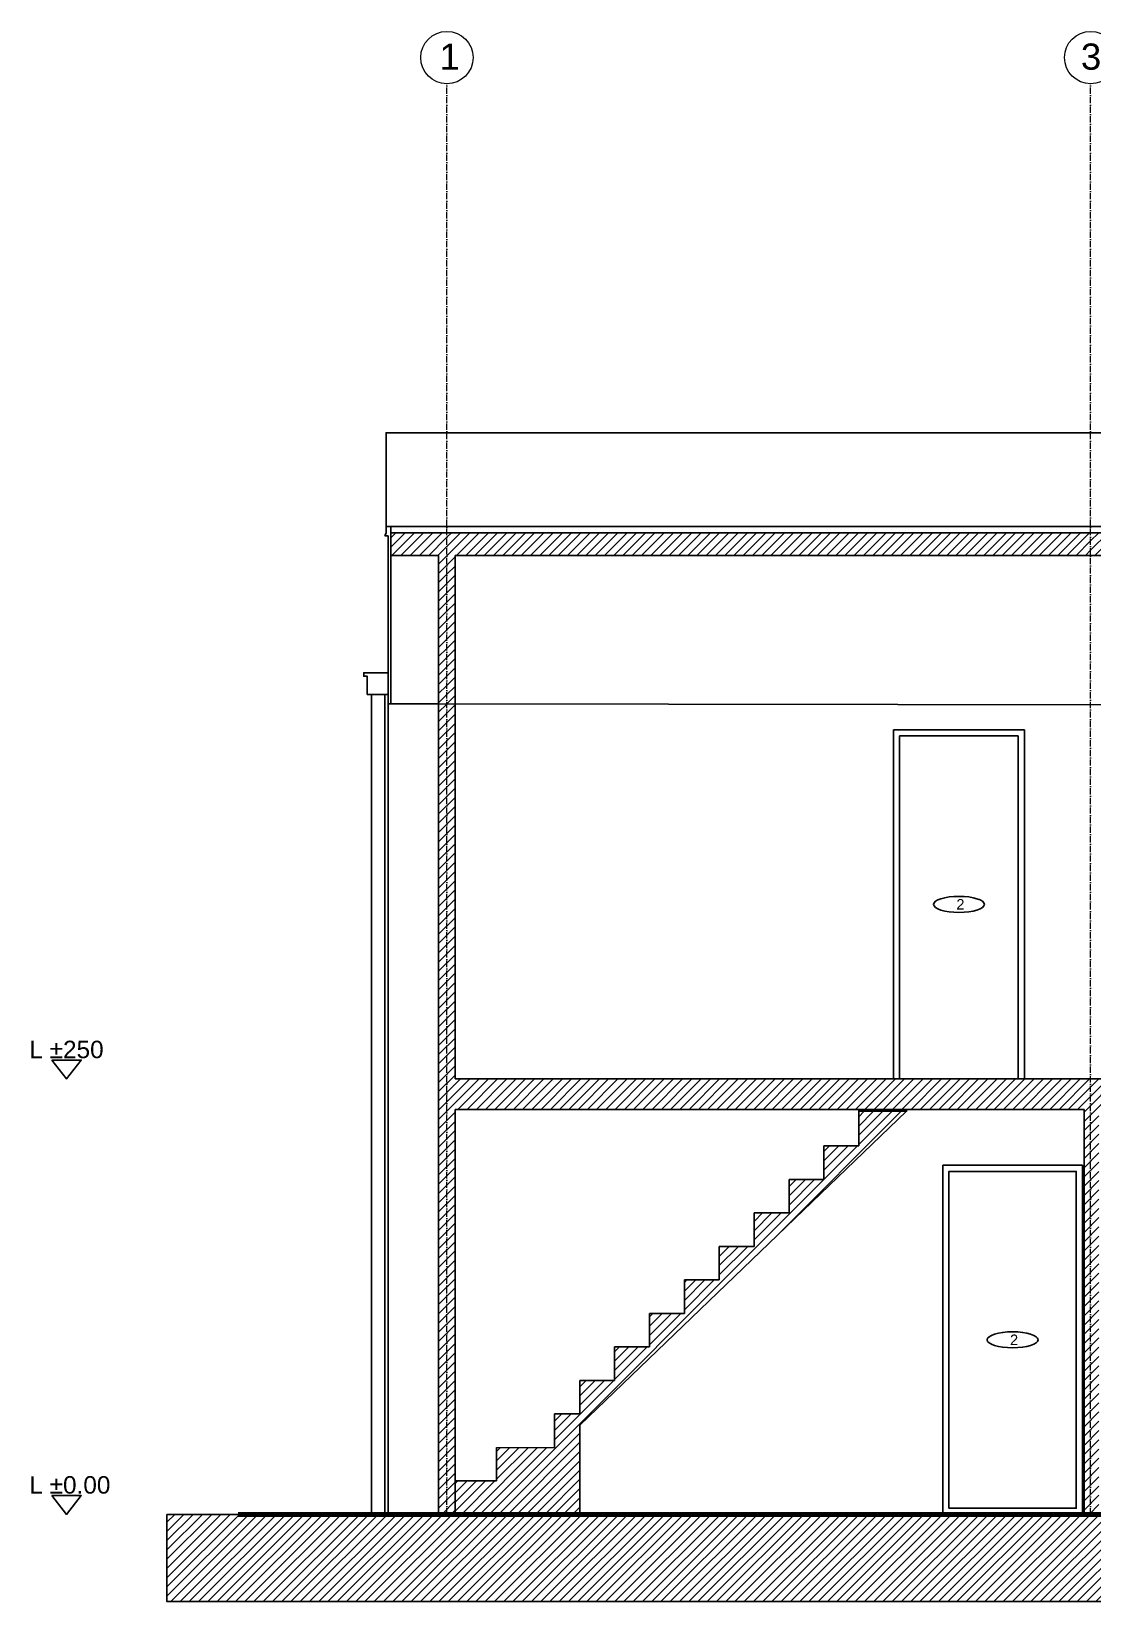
# Model space of a CAD drawing. Header units: millimetres. Extents: x 2499 to 8838, y 1331 to 6209.
# Drawn here: x 3819 to 4427, y 3311 to 4211 of the extents above; entities that cross this region are included whole.
import ezdxf

# ---------------------------------------------------------------- set-up
doc = ezdxf.new("R2010")
doc.units = ezdxf.units.MM
doc.header["$MEASUREMENT"] = 0
doc.linetypes.add('ACAD_ISO10W100', pattern=[18, 12, -3, 0, -3])
doc.layers.add('ARREDI', color=8, linetype='Continuous', lineweight=18)
doc.layers.add('CAMPITURE', color=7, linetype='Continuous', lineweight=25)
for name, color, linetype in [('INFISSI', 4, 'Continuous'), ('NUMERAZIONE', 30, 'Continuous'), ('quote nuove', 2, 'Continuous'), ('STRUTTURA', 1, 'Continuous')]:
    doc.layers.add(name, color=color, linetype=linetype)
doc.styles.get("Standard").update_dxf_attribs({"font": 'Arial.ttf'})
pattern_1 = [(45, (1417.8776, 1769.8616), (-2.6516504, 2.6516504), [])]
pattern_2 = [(45, (3891.6522, 1548.8444), (-2.6516504, 2.6516504), [])]

msp = doc.modelspace()

# ---------------------------------------------------------------- hatches: boundary and pattern name
at = {"layer": 'CAMPITURE'}
h = msp.add_hatch(dxfattribs=at)
h.set_pattern_fill('ANSI31', color=256, scale=30)
h.set_pattern_definition(pattern_2)
h.paths.add_polyline_path([(4133.35, 3412.62), (4320.76, 3592.45), (4293.35, 3592.45), (4293.35, 3572.54), (4273.35, 3572.54), (4273.35, 3553.35), (4253.35, 3553.35), (4253.35, 3534.16), (4233.35, 3534.16), (4233.35, 3514.96), (4213.35, 3514.96), (4213.35, 3495.77), (4193.35, 3495.77), (4193.35, 3476.58), (4173.35, 3476.58), (4173.35, 3457.39), (4153.35, 3457.39), (4153.35, 3438.19), (4133.35, 3438.19), (4133.35, 3419), (4118.93, 3419), (4118.93, 3399.81), (4085.61, 3399.81), (4085.61, 3380.62), (4061.96, 3380.62), (4061.96, 3361.45), (4133.35, 3361.45)])
h = msp.add_hatch(dxfattribs=at)
h.set_pattern_fill('ANSI31', color=256, scale=30)
h.set_pattern_definition(pattern_2)
h.paths.add_polyline_path([(3896.66, 3361.45), (3896.66, 3311.45), (4897.52, 3311.45), (4897.52, 3361.45)])
at = {"layer": 'STRUTTURA'}
h = msp.add_hatch(dxfattribs=at)
h.set_pattern_fill('ANSI31', color=0, scale=30)
h.set_pattern_definition(pattern_1)
h.paths.add_polyline_path([(4057.21, 3923.86), (4025.07, 3923.86), (4025.08, 3910.86), (4052.46, 3910.86), (4052.46, 3825.77), (4052.52, 3825.77), (4057.21, 3825.76)])
h = msp.add_hatch(dxfattribs=at)
h.set_pattern_fill('ANSI31', color=0, scale=30)
h.set_pattern_definition(pattern_1)
h.paths.add_polyline_path([(4426.31, 3593.45), (4426.31, 3610.95), (4388.3, 3610.95), (4388.3, 3610.95), (4313.3, 3610.95), (4061.96, 3610.95), (4061.96, 3825.76), (4057.21, 3825.76), (4057.21, 3361.45), (4061.96, 3361.45), (4061.96, 3593.45)])
h.paths.add_polyline_path([(4749.46, 3593.45), (4749.46, 3923.86), (4549.5, 3923.86), (4549.5, 3610.95), (4554.25, 3610.95), (4554.25, 3910.86), (4744.86, 3910.86), (4744.77, 3620.95), (4744.77, 3610.95), (4426.31, 3610.95), (4426.31, 3593.45)])
h.paths.add_polyline_path([(4422.56, 3361.45), (4426.31, 3361.45), (4426.31, 3593.45), (4422.56, 3593.45)], flags=17)
h.paths.add_polyline_path([(4431.06, 3593.45), (4426.31, 3593.45), (4426.31, 3361.45), (4431.06, 3361.45), (4431.06, 3561.45)])
h.paths.add_polyline_path([(4545.75, 3610.95), (4549.5, 3610.95), (4549.5, 3923.86), (4426.31, 3923.86), (4426.31, 3910.86), (4545.75, 3910.86)], flags=17)
h.paths.add_polyline_path([(4749.46, 3593.45), (4754.36, 3593.45), (4803.36, 3593.45), (4803.36, 3604.45), (4754.36, 3609.35), (4754.36, 3910.87), (4783.26, 3910.86), (4783.26, 3922.14), (4783.51, 3922.14), (4785.26, 3922.14), (4784.51, 3923.86), (4749.46, 3923.86)])
h.paths.add_polyline_path([(4744.66, 3361.45), (4749.46, 3361.45), (4749.46, 3593.45), (4744.66, 3593.45)])
h.paths.add_polyline_path([(4754.16, 3593.45), (4753.26, 3593.45), (4749.46, 3593.45), (4749.46, 3361.45), (4754.16, 3361.45)])
h.paths.add_polyline_path([(4057.21, 3825.76), (4052.56, 3825.77), (4052.46, 3825.67), (4052.46, 3361.45), (4057.21, 3361.45)])
h = msp.add_hatch(dxfattribs=at)
h.set_pattern_fill('ANSI31', color=0, scale=30)
h.set_pattern_definition(pattern_1)
h.paths.add_polyline_path([(4426.31, 3923.86), (4057.21, 3923.86), (4057.21, 3825.76), (4061.96, 3825.76), (4061.96, 3910.86), (4341.08, 3910.86), (4426.31, 3910.86)])

# ---------------------------------------------------------------- linework, layer by layer
at = {"layer": 'ARREDI'}
msp.add_line((4085.61, 3399.81), (4118.93, 3399.81), dxfattribs=at)
at = {"layer": 'INFISSI'}
for p, q in [((4313.3, 3610.95), (4313.3, 3810.95)), ((4313.3, 3810.95), (4388.3, 3810.95)), ((4316.8, 3807.45), (4384.8, 3807.45)), ((4316.8, 3610.95), (4316.8, 3807.45)), ((4384.8, 3807.45), (4384.8, 3610.95)), ((4341.56, 3361.45), (4341.56, 3561.45)), ((4341.56, 3561.45), (4341.56, 3361.45))]:
    msp.add_line(p, q, dxfattribs=at)
for points in [[(4313.3, 3810.95), (4388.3, 3810.95), (4388.3, 3610.95), (4313.3, 3610.95)], [(4341.56, 3361.45), (4421.56, 3361.45), (4421.56, 3561.45), (4341.56, 3561.45)], [(4345.06, 3364.95), (4418.06, 3364.95), (4418.06, 3557.95), (4345.06, 3557.95)]]:
    msp.add_lwpolyline(points, close=True, dxfattribs=at)
at = {"layer": 'NUMERAZIONE'}
for points in [[(3830.65, 3621.69), (3839.1, 3610.95), (3847.54, 3621.69)], [(3830.65, 3372.19), (3839.1, 3361.45), (3847.54, 3372.19)]]:
    msp.add_lwpolyline(points, close=True, dxfattribs=at)
for centre in [(4350.8, 3710.95), (4381.56, 3461.45)]:
    msp.add_ellipse(centre, major_axis=(14.61, 0), ratio=0.314087, dxfattribs=at)
at = {"layer": 'quote nuove', "color": 253, "linetype": 'ACAD_ISO10W100', "lineweight": 0, "ltscale": 0.3}
for p, q in [((4057.21, 3361.45), (4057.21, 4181.15)), ((4426.31, 3361.45), (4426.31, 4181.15))]:
    msp.add_line(p, q, dxfattribs=at)
at = {"layer": 'quote nuove', "color": 253, "lineweight": 0}
for centre in [(4057.21, 4196.15), (4426.31, 4196.15)]:
    msp.add_circle(centre, 15, dxfattribs=at)
at = {"layer": 'STRUTTURA'}
for p, q in [((4022.31, 3923.86), (4021.56, 3922.14)), ((4022.31, 3929.64), (4022.31, 3923.86)), ((4025.08, 3910.86), (4025.06, 3927.46)), ((4021.56, 3922.14), (4023.56, 3922.14)), ((4023.56, 3910.36), (4023.56, 3922.14)), ((4052.46, 3910.86), (4025.08, 3910.86)), ((4052.46, 3910.86), (4052.46, 3361.45)), ((4061.96, 3910.86), (4341.08, 3910.86)), ((4545.75, 3910.86), (4341.08, 3910.86)), ((4023.56, 3825.78), (4052.52, 3825.77)), ((4023.56, 3825.78), (4023.56, 3361.45)), ((4052.56, 3825.77), (4545.75, 3825.2)), ((4133.35, 3412.62), (4320.76, 3592.45)), ((4293.35, 3592.45), (4293.35, 3572.54)), ((4273.35, 3572.54), (4273.35, 3553.35)), ((4293.35, 3572.54), (4273.35, 3572.54)), ((4341.56, 3561.45), (4415.66, 3561.45)), ((4253.35, 3553.35), (4253.35, 3534.16)), ((4273.35, 3553.35), (4253.35, 3553.35)), ((4233.35, 3534.16), (4233.35, 3514.96)), ((4253.35, 3534.16), (4233.35, 3534.16)), ((4213.35, 3514.96), (4213.35, 3495.77)), ((4233.35, 3514.96), (4213.35, 3514.96)), ((4193.35, 3495.77), (4193.35, 3476.58)), ((4213.35, 3495.77), (4193.35, 3495.77)), ((4173.35, 3476.58), (4173.35, 3457.39)), ((4193.35, 3476.58), (4173.35, 3476.58)), ((4153.35, 3457.39), (4153.35, 3438.19)), ((4173.35, 3457.39), (4153.35, 3457.39)), ((4133.35, 3438.19), (4133.35, 3419)), ((4153.35, 3438.19), (4133.35, 3438.19)), ((4118.93, 3419), (4118.93, 3399.81)), ((4133.35, 3419), (4118.93, 3419)), ((4133.35, 3361.45), (4133.35, 3412.62)), ((4085.61, 3399.81), (4085.61, 3380.62)), ((4085.61, 3380.62), (4061.96, 3380.62)), ((4052.56, 3361.45), (4062.06, 3361.45)), ((4054.56, 3361.45), (4754.26, 3361.45)), ((4063.06, 3361.45), (4315.06, 3361.45)), ((4406.73, 3361.45), (4402.73, 3361.45))]:
    msp.add_line(p, q, dxfattribs=at)
at = {"layer": 'STRUTTURA', "linetype": 'Continuous'}
msp.add_line((4052.52, 3825.73), (4052.56, 3825.77), dxfattribs=at)
at = {"layer": 'STRUTTURA', "lineweight": 100}
for p, q in [((3937.6, 3361.45), (4897.52, 3361.45)), ((4092.07, 3361.45), (3962.53, 3361.45))]:
    msp.add_line(p, q, dxfattribs=at)
at = {"layer": 'STRUTTURA'}
for points in [[(4022.31, 3929.64), (4022.31, 3981.15), (4784.51, 3981.15), (4784.51, 3929.64)], [(4022.31, 3927.46), (4784.51, 3927.46)], [(4025.06, 3923.86), (4784.51, 3923.86)], [(4023.56, 3910.36), (4023.56, 3825.78)], [(4025.06, 3910.86), (4025.06, 3825.78)], [(4061.96, 3610.95), (4061.96, 3910.86)], [(4023.56, 3843.63), (4009.56, 3843.63), (4009.56, 3841.63), (4011.56, 3841.63), (4011.56, 3831.25), (4023.56, 3831.25)], [(4014.06, 3361.45), (4014.06, 3831.25)], [(4021.56, 3831.25), (4021.56, 3361.45)], [(4061.96, 3610.95), (4545.75, 3610.95)], [(4061.96, 3593.45), (4422.56, 3593.45)], [(4061.96, 3361.45), (4061.96, 3593.45)], [(4422.56, 3361.45), (4422.56, 3593.45)], [(4054.56, 3361.45), (4066.56, 3361.45)], [(4063.06, 3361.45), (4066.06, 3361.45)], [(4114.05, 3361.45), (4111.05, 3361.45)]]:
    msp.add_lwpolyline(points, dxfattribs=at)
for points in [[(4293.35, 3592.45), (4320.74, 3592.45), (4320.74, 3593.45), (4293.35, 3593.45)], [(3896.66, 3361.45), (4897.52, 3361.45), (4897.52, 3311.45), (3896.66, 3311.45)]]:
    msp.add_lwpolyline(points, close=True, dxfattribs=at)

# ---------------------------------------------------------------- texts
at = {"layer": 'NUMERAZIONE'}
for s, p in [('L ±250', (3817.81, 3622.83)), ('L ±0.00', (3817.81, 3373.33))]:
    msp.add_text(s, height=9.989, dxfattribs=at).set_placement(p)
at = {"layer": 'NUMERAZIONE', "ltscale": 0.1, "char_height": 6, "attachment_point": 1}
for insert in [(4349.3, 3713.97), (4380.06, 3464.47)]:
    msp.add_mtext_dynamic_manual_height_columns('2', width=0.5819, gutter_width=12.5, heights=[0], dxfattribs=dict(at, insert=insert))
at = {"layer": 'quote nuove', "color": 253, "lineweight": 0, "char_height": 15, "attachment_point": 1}
for s, insert in [('1', (4053.01, 4204.21)), ('3', (4420.72, 4204.21))]:
    msp.add_mtext_dynamic_manual_height_columns(s, width=15.1923, gutter_width=12.5, heights=[0], dxfattribs=dict(at, insert=insert))

doc.saveas('drawing.dxf')
